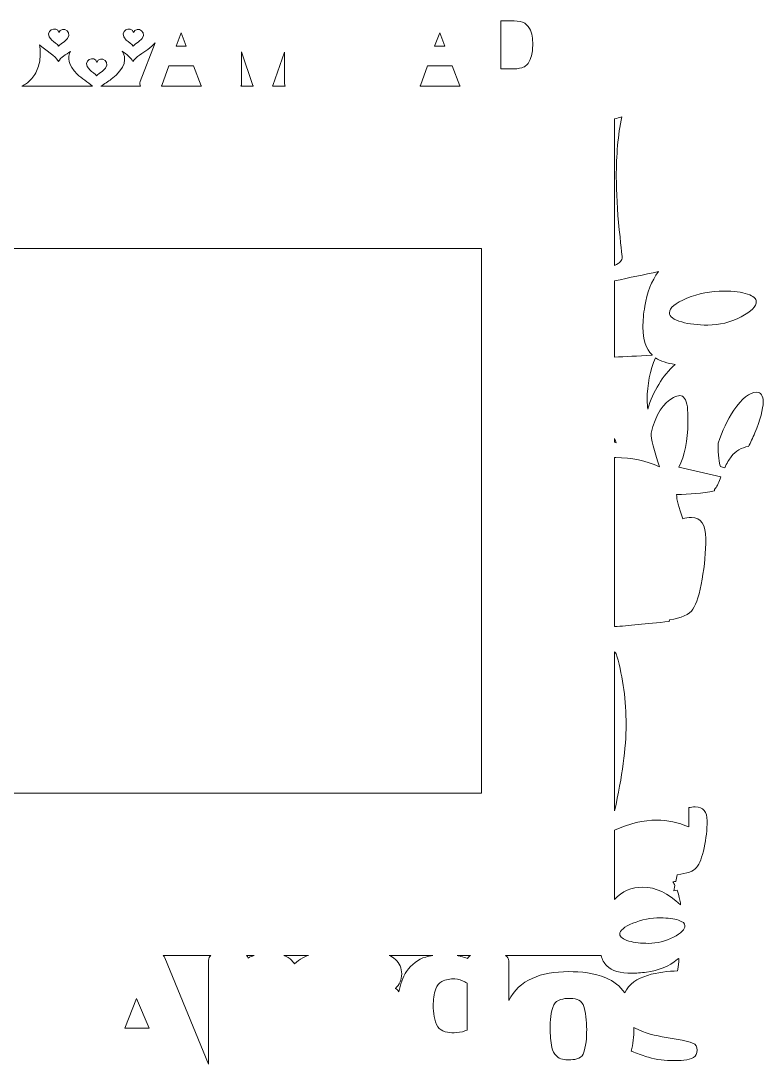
# Model space of a CAD drawing. Header units: millimetres. Extents: x -131 to 131, y -243 to 243.
# Drawn here: x -6.5 to 121.7, y 55.5 to 235.5 of the extents above; entities that cross this region are included whole.
import ezdxf

# ---------------------------------------------------------------- set-up
doc = ezdxf.new("R2010")
doc.units = ezdxf.units.MM
doc.header["$MEASUREMENT"] = 0
doc.layers.add('Camada 1', color=7, linetype='Continuous')

msp = doc.modelspace()

# ---------------------------------------------------------------- linework, layer by layer
at = {"layer": 'Camada 1', "color": 250, "lineweight": 9}
for points, knots in [([(1.0004, 231.9164), (3.1539, 233.546), (0.5357, 234.8939), (0.1055, 233.5119), (0.1055, 233.5119), (-0.1732, 234.8947), (-2.7379, 233.8386), (-1.1244, 232.2298), (-1.1244, 232.2298), (-0.7653, 231.8718), (-0.1065, 231.5398), (0.0667, 231.1695), (0.0667, 231.1695), (0.2398, 231.4707), (0.6981, 231.6876), (1.0004, 231.9164)], [0, 0, 0, 0, 0.2, 0.2, 0.2, 0.2, 0.4, 0.4, 0.4, 0.4, 0.6, 0.6, 0.6, 0.6, 1, 1, 1, 1]), ([(13.8768, 231.9164), (16.0303, 233.546), (13.4121, 234.8939), (12.9819, 233.5119), (12.9819, 233.5119), (12.7032, 234.8947), (10.1385, 233.8386), (11.752, 232.2298), (11.752, 232.2298), (12.1111, 231.8718), (12.7699, 231.5398), (12.9431, 231.1695), (12.9431, 231.1695), (13.1162, 231.4707), (13.5745, 231.6876), (13.8768, 231.9164)], [0, 0, 0, 0, 0.2, 0.2, 0.2, 0.2, 0.4, 0.4, 0.4, 0.4, 0.6, 0.6, 0.6, 0.6, 1, 1, 1, 1]), ([(76.4222, 227.263), (76.4222, 227.263), (78.297, 227.263), (78.297, 227.263), (78.297, 227.263), (78.8404, 227.263), (79.5453, 227.2885), (80.0652, 227.4598), (80.0652, 227.4598), (80.3549, 227.5553), (80.6594, 227.6967), (80.8772, 227.9155), (80.8772, 227.9155), (81.2322, 228.272), (81.4642, 228.7556), (81.6193, 229.2284), (81.6193, 229.2284), (81.8548, 229.9451), (81.9223, 230.7542), (81.9223, 231.5051), (81.9223, 231.5051), (81.9223, 232.3589), (81.8308, 233.4823), (81.3765, 234.2307), (81.3765, 234.2307), (81.0912, 234.7007), (80.7093, 235.1367), (80.1856, 235.3404), (80.1856, 235.3404), (79.6892, 235.5328), (78.7773, 235.5484), (78.25, 235.5484), (78.25, 235.5484), (78.25, 235.5484), (76.4222, 235.5484), (76.4222, 235.5484), (76.4222, 235.5484), (76.4222, 235.5484), (76.4222, 227.263), (76.4222, 227.263)], [0, 0, 0, 0, 0.09090909, 0.09090909, 0.09090909, 0.09090909, 0.18181818, 0.18181818, 0.18181818, 0.18181818, 0.27272727, 0.27272727, 0.27272727, 0.27272727, 0.36363636, 0.36363636, 0.36363636, 0.36363636, 0.45454545, 0.45454545, 0.45454545, 0.45454545, 0.54545455, 0.54545455, 0.54545455, 0.54545455, 0.63636364, 0.63636364, 0.63636364, 0.63636364, 0.72727273, 0.72727273, 0.72727273, 0.72727273, 0.81818182, 0.81818182, 0.81818182, 0.81818182, 1, 1, 1, 1]), ([(20.3441, 231.1883), (20.3441, 231.1883), (22.0799, 231.1883), (22.0799, 231.1883), (22.0799, 231.1883), (22.0799, 231.1883), (21.2091, 233.5037), (21.2091, 233.5037), (21.2091, 233.5037), (21.2091, 233.5037), (20.3441, 231.1883), (20.3441, 231.1883)], [0, 0, 0, 0, 0.25, 0.25, 0.25, 0.25, 0.5, 0.5, 0.5, 0.5, 1, 1, 1, 1]), ([(64.9937, 231.1883), (64.9937, 231.1883), (66.7295, 231.1883), (66.7295, 231.1883), (66.7295, 231.1883), (66.7295, 231.1883), (65.8586, 233.5037), (65.8586, 233.5037), (65.8586, 233.5037), (65.8586, 233.5037), (64.9937, 231.1883), (64.9937, 231.1883)], [0, 0, 0, 0, 0.25, 0.25, 0.25, 0.25, 0.5, 0.5, 0.5, 0.5, 1, 1, 1, 1]), ([(-3.2284, 231.4329), (-3.1413, 230.941), (-3.1035, 230.4401), (-3.1035, 229.94), (-3.1035, 229.94), (-3.1035, 229.0829), (-3.2273, 228.2336), (-3.5127, 227.4239), (-3.5127, 227.4239), (-3.7868, 226.6456), (-4.2082, 225.9431), (-4.7806, 225.3483), (-4.7806, 225.3483), (-5.2146, 224.8974), (-5.7191, 224.5371), (-6.2707, 224.2567), (-6.2707, 224.2567), (-6.2707, 224.2567), (5.9036, 224.2567), (5.9036, 224.2567), (5.9036, 224.2567), (5.1413, 224.9575), (4.0041, 225.6297), (3.293, 226.3389), (3.293, 226.3389), (1.7036, 227.9236), (1.5836, 229.3138), (2.1209, 230.273), (2.1209, 230.273), (1.3401, 229.7559), (0.4134, 229.229), (0.0201, 228.5448), (0.0201, 228.5448), (-0.4519, 229.5535), (-2.2296, 230.4593), (-3.2284, 231.4329)], [0, 0, 0, 0, 0.1, 0.1, 0.1, 0.1, 0.2, 0.2, 0.2, 0.2, 0.3, 0.3, 0.3, 0.3, 0.4, 0.4, 0.4, 0.4, 0.5, 0.5, 0.5, 0.5, 0.6, 0.6, 0.6, 0.6, 0.7, 0.7, 0.7, 0.7, 0.8, 0.8, 0.8, 0.8, 1, 1, 1, 1]), ([(11.0311, 230.3274), (11.8345, 229.2199), (11.729, 227.4198), (9.1573, 225.4738), (9.1573, 225.4738), (8.6332, 225.0772), (7.9392, 224.6934), (7.3771, 224.2567), (7.3771, 224.2567), (7.3771, 224.2567), (14.2164, 224.2567), (14.2164, 224.2567), (14.2164, 224.2567), (14.0809, 224.5077), (14.0635, 224.79), (14.169, 225.0642), (14.169, 225.0642), (14.169, 225.0642), (16.7368, 231.7584), (16.7368, 231.7584), (16.7368, 231.7584), (16.4063, 231.3831), (15.9908, 230.9977), (15.4734, 230.6062), (15.4734, 230.6062), (14.6391, 229.9749), (13.3743, 229.3759), (12.8965, 228.5448), (12.8965, 228.5448), (12.6065, 229.1646), (11.8235, 229.7456), (11.0311, 230.3274)], [0, 0, 0, 0, 0.11111111, 0.11111111, 0.11111111, 0.11111111, 0.22222222, 0.22222222, 0.22222222, 0.22222222, 0.33333333, 0.33333333, 0.33333333, 0.33333333, 0.44444444, 0.44444444, 0.44444444, 0.44444444, 0.55555556, 0.55555556, 0.55555556, 0.55555556, 0.66666667, 0.66666667, 0.66666667, 0.66666667, 0.77777778, 0.77777778, 0.77777778, 0.77777778, 1, 1, 1, 1]), ([(7.5607, 226.784), (9.7142, 228.4136), (7.096, 229.7615), (6.6658, 228.3795), (6.6658, 228.3795), (6.3871, 229.7623), (3.8224, 228.7062), (5.4359, 227.0974), (5.4359, 227.0974), (5.795, 226.7394), (6.4538, 226.4074), (6.627, 226.0371), (6.627, 226.0371), (6.8001, 226.3383), (7.2584, 226.5552), (7.5607, 226.784)], [0, 0, 0, 0, 0.2, 0.2, 0.2, 0.2, 0.4, 0.4, 0.4, 0.4, 0.6, 0.6, 0.6, 0.6, 1, 1, 1, 1]), ([(31.5469, 224.2567), (31.5469, 224.2567), (33.6784, 224.2567), (33.6784, 224.2567), (33.6784, 224.2567), (33.655, 224.3019), (33.6346, 224.3496), (33.6177, 224.3994), (33.6177, 224.3994), (33.6177, 224.3994), (31.6605, 230.1757), (31.6605, 230.1757), (31.6605, 230.1757), (31.6605, 230.1757), (31.6605, 224.7137), (31.6605, 224.7137), (31.6605, 224.7137), (31.6605, 224.5488), (31.6193, 224.3933), (31.5469, 224.2567)], [0, 0, 0, 0, 0.16666667, 0.16666667, 0.16666667, 0.16666667, 0.33333333, 0.33333333, 0.33333333, 0.33333333, 0.5, 0.5, 0.5, 0.5, 0.66666667, 0.66666667, 0.66666667, 0.66666667, 1, 1, 1, 1]), ([(37.006, 224.2567), (37.006, 224.2567), (39.181, 224.2567), (39.181, 224.2567), (39.181, 224.2567), (39.1086, 224.3933), (39.0674, 224.5488), (39.0674, 224.7137), (39.0674, 224.7137), (39.0674, 224.7137), (39.0674, 230.1325), (39.0674, 230.1325), (39.0674, 230.1325), (39.0674, 230.1325), (37.0638, 224.3911), (37.0638, 224.3911), (37.0638, 224.3911), (37.0475, 224.3443), (37.0281, 224.2994), (37.006, 224.2567)], [0, 0, 0, 0, 0.16666667, 0.16666667, 0.16666667, 0.16666667, 0.33333333, 0.33333333, 0.33333333, 0.33333333, 0.5, 0.5, 0.5, 0.5, 0.66666667, 0.66666667, 0.66666667, 0.66666667, 1, 1, 1, 1]), ([(17.8275, 224.2567), (17.8275, 224.2567), (24.731, 224.2567), (24.731, 224.2567), (24.731, 224.2567), (24.7131, 224.2913), (24.6969, 224.3273), (24.6827, 224.3647), (24.6827, 224.3647), (24.6827, 224.3647), (23.3747, 227.7907), (23.3747, 227.7907), (23.3747, 227.7907), (23.3747, 227.7907), (19.1023, 227.7907), (19.1023, 227.7907), (19.1023, 227.7907), (19.1023, 227.7907), (17.8828, 224.3838), (17.8828, 224.3838), (17.8828, 224.3838), (17.867, 224.3396), (17.8485, 224.2972), (17.8275, 224.2567)], [0, 0, 0, 0, 0.14285714, 0.14285714, 0.14285714, 0.14285714, 0.28571429, 0.28571429, 0.28571429, 0.28571429, 0.42857143, 0.42857143, 0.42857143, 0.42857143, 0.57142857, 0.57142857, 0.57142857, 0.57142857, 0.71428571, 0.71428571, 0.71428571, 0.71428571, 1, 1, 1, 1]), ([(62.4771, 224.2567), (62.4771, 224.2567), (69.3805, 224.2567), (69.3805, 224.2567), (69.3805, 224.2567), (69.3626, 224.2913), (69.3464, 224.3273), (69.3322, 224.3647), (69.3322, 224.3647), (69.3322, 224.3647), (68.0242, 227.7907), (68.0242, 227.7907), (68.0242, 227.7907), (68.0242, 227.7907), (63.7518, 227.7907), (63.7518, 227.7907), (63.7518, 227.7907), (63.7518, 227.7907), (62.5325, 224.3838), (62.5325, 224.3838), (62.5325, 224.3838), (62.5167, 224.3396), (62.4981, 224.2972), (62.4771, 224.2567)], [0, 0, 0, 0, 0.14285714, 0.14285714, 0.14285714, 0.14285714, 0.28571429, 0.28571429, 0.28571429, 0.28571429, 0.42857143, 0.42857143, 0.42857143, 0.42857143, 0.57142857, 0.57142857, 0.57142857, 0.57142857, 0.71428571, 0.71428571, 0.71428571, 0.71428571, 1, 1, 1, 1]), ([(96.0696, 218.6496), (96.0696, 218.6496), (96.0696, 193.3501), (96.0696, 193.3501), (96.0696, 193.3501), (96.9548, 193.7162), (97.3975, 194.2105), (97.3975, 194.8353), (97.3975, 194.8353), (97.3975, 194.5), (97.2236, 196.0459), (96.8759, 199.4731), (96.8759, 199.4731), (96.5283, 202.9003), (96.3544, 205.9487), (96.3544, 208.6122), (96.3544, 208.6122), (96.3544, 212.356), (96.6649, 215.8142), (97.2857, 218.9868), (97.2857, 218.9868), (96.8693, 218.8365), (96.4639, 218.7241), (96.0696, 218.6496)], [0, 0, 0, 0, 0.14285714, 0.14285714, 0.14285714, 0.14285714, 0.28571429, 0.28571429, 0.28571429, 0.28571429, 0.42857143, 0.42857143, 0.42857143, 0.42857143, 0.57142857, 0.57142857, 0.57142857, 0.57142857, 0.71428571, 0.71428571, 0.71428571, 0.71428571, 1, 1, 1, 1]), ([(73.0696, 196.2567), (73.0696, 196.2567), (73.0696, 102.2567), (73.0696, 102.2567), (73.0696, 102.2567), (73.0696, 102.2567), (-70.9304, 102.2567), (-70.9304, 102.2567), (-70.9304, 102.2567), (-70.9304, 102.2567), (-70.9304, 196.2567), (-70.9304, 196.2567), (-70.9304, 196.2567), (-70.9304, 196.2567), (73.0696, 196.2567), (73.0696, 196.2567)], [0, 0, 0, 0, 0.2, 0.2, 0.2, 0.2, 0.4, 0.4, 0.4, 0.4, 0.6, 0.6, 0.6, 0.6, 1, 1, 1, 1]), ([(96.0696, 190.6783), (96.0696, 190.6783), (96.0696, 177.5215), (96.0696, 177.5215), (96.0696, 177.5215), (97.8413, 177.6073), (100.0097, 177.7186), (102.5757, 177.8555), (102.5757, 177.8555), (102.5757, 177.8555), (102.5344, 177.8953), (102.5344, 177.8953), (102.5344, 177.8953), (101.4793, 178.9262), (100.9517, 180.509), (100.9517, 182.6436), (100.9517, 182.6436), (100.9517, 183.7534), (101.0608, 184.9784), (101.2731, 186.3186), (101.2731, 186.3186), (101.6586, 188.664), (102.4414, 190.6452), (103.6255, 192.2667), (103.6255, 192.2667), (101.1595, 191.7632), (98.6411, 191.2337), (96.0696, 190.6783)], [0, 0, 0, 0, 0.125, 0.125, 0.125, 0.125, 0.25, 0.25, 0.25, 0.25, 0.375, 0.375, 0.375, 0.375, 0.5, 0.5, 0.5, 0.5, 0.625, 0.625, 0.625, 0.625, 0.75, 0.75, 0.75, 0.75, 1, 1, 1, 1]), ([(120.5272, 187.1251), (120.5272, 187.6285), (120.0299, 188.0408), (119.0354, 188.3744), (119.0354, 188.3744), (117.9802, 188.7322), (116.6097, 188.908), (114.9177, 188.908), (114.9177, 188.908), (112.6982, 188.908), (110.5696, 188.4957), (108.5199, 187.6649), (108.5199, 187.6649), (106.5308, 186.8401), (105.5363, 186.0154), (105.5363, 185.1846), (105.5363, 185.1846), (105.5363, 184.5236), (106.2397, 183.9899), (107.6527, 183.5836), (107.6527, 183.5836), (108.9201, 183.2258), (110.418, 183.0499), (112.1585, 183.0499), (112.1585, 183.0499), (114.1415, 183.0499), (116.0517, 183.523), (117.9013, 184.475), (117.9013, 184.475), (119.6539, 185.3908), (120.5272, 186.2701), (120.5272, 187.1251)], [0, 0, 0, 0, 0.11111111, 0.11111111, 0.11111111, 0.11111111, 0.22222222, 0.22222222, 0.22222222, 0.22222222, 0.33333333, 0.33333333, 0.33333333, 0.33333333, 0.44444444, 0.44444444, 0.44444444, 0.44444444, 0.55555556, 0.55555556, 0.55555556, 0.55555556, 0.66666667, 0.66666667, 0.66666667, 0.66666667, 0.77777778, 0.77777778, 0.77777778, 0.77777778, 1, 1, 1, 1]), ([(103.1399, 177.3993), (102.1741, 175.2121), (101.6911, 172.7881), (101.6911, 170.1274), (101.6911, 170.1274), (101.6911, 169.5073), (101.724, 168.9804), (101.7899, 168.5524), (101.7899, 168.5524), (102.7311, 171.66), (104.3082, 174.2337), (106.5211, 176.2736), (106.5211, 176.2736), (105.1157, 176.4408), (103.989, 176.8164), (103.1399, 177.3993)], [0, 0, 0, 0, 0.2, 0.2, 0.2, 0.2, 0.4, 0.4, 0.4, 0.4, 0.6, 0.6, 0.6, 0.6, 1, 1, 1, 1]), ([(115.082, 158.4348), (115.4395, 159.195), (115.8102, 159.8285), (116.1929, 160.3341), (116.1929, 160.3341), (116.953, 161.3422), (117.9474, 161.9299), (119.1798, 162.0932), (119.1798, 162.0932), (119.5391, 162.7724), (119.9074, 163.5592), (120.2837, 164.453), (120.2837, 164.453), (121.2331, 166.725), (121.7106, 168.5085), (121.7106, 169.8036), (121.7106, 169.8036), (121.7106, 170.8957), (121.3374, 171.4445), (120.5856, 171.4445), (120.5856, 171.4445), (119.3618, 171.4445), (118.0612, 170.4182), (116.6728, 168.3603), (116.6728, 168.3603), (115.5478, 166.6865), (114.6368, 164.7987), (113.9398, 162.6859), (113.9398, 162.6859), (113.9398, 160.5567), (114.077, 159.2176), (114.3569, 158.6689), (114.3569, 158.6689), (114.5452, 158.5959), (114.7871, 158.5179), (115.082, 158.4348)], [0, 0, 0, 0, 0.1, 0.1, 0.1, 0.1, 0.2, 0.2, 0.2, 0.2, 0.3, 0.3, 0.3, 0.3, 0.4, 0.4, 0.4, 0.4, 0.5, 0.5, 0.5, 0.5, 0.6, 0.6, 0.6, 0.6, 0.7, 0.7, 0.7, 0.7, 0.8, 0.8, 0.8, 0.8, 1, 1, 1, 1]), ([(96.0696, 160.1821), (96.0696, 160.1821), (96.0696, 131.0117), (96.0696, 131.0117), (96.0696, 131.0117), (98.328, 131.1722), (101.4643, 131.4686), (105.4774, 131.9011), (105.4774, 131.9011), (105.4774, 131.9011), (105.5178, 132.1606), (105.5178, 132.1606), (105.5178, 132.1606), (107.6012, 132.4676), (108.9521, 133.0898), (109.5846, 134.0185), (109.5846, 134.0185), (110.2168, 134.9476), (110.7494, 136.6647), (111.1755, 139.1857), (111.1755, 139.1857), (111.5946, 141.5831), (111.8007, 143.9139), (111.8007, 146.1944), (111.8007, 146.1944), (111.8007, 148.6169), (110.9757, 149.8273), (109.3251, 149.8273), (109.3251, 149.8273), (108.8057, 149.8273), (108.3067, 149.7529), (107.8407, 149.612), (107.8407, 149.612), (107.1287, 151.5693), (106.7687, 152.9707), (106.7687, 153.8084), (106.7687, 153.8084), (109.0089, 153.8295), (111.1869, 154.035), (113.3025, 154.425), (113.3025, 154.425), (113.2996, 154.4929), (113.2992, 154.568), (113.3013, 154.6499), (113.3013, 154.6499), (113.69, 155.0939), (114.0165, 155.7102), (114.294, 156.4934), (114.294, 156.4934), (114.3355, 156.6105), (114.3773, 156.7256), (114.4191, 156.8388), (114.4191, 156.8388), (114.4191, 156.8388), (107.1569, 158.5042), (107.1569, 158.5042), (107.1569, 158.5042), (108.1886, 160.5183), (108.7045, 163.0975), (108.7045, 166.2365), (108.7045, 166.2365), (108.7045, 167.6634), (108.677, 168.5634), (108.6222, 168.942), (108.6222, 168.942), (108.4411, 170.2371), (107.9966, 170.8847), (107.2886, 170.8847), (107.2886, 170.8847), (107.0197, 170.8847), (106.674, 170.7749), (106.2459, 170.5609), (106.2459, 170.5609), (104.4624, 169.6719), (103.1673, 167.6195), (102.3496, 164.4091), (102.3496, 164.4091), (102.3716, 163.3884), (102.8545, 161.4567), (103.7984, 158.603), (103.7984, 158.603), (101.488, 159.6567), (98.9801, 160.1835), (96.2746, 160.1835), (96.2746, 160.1835), (96.2054, 160.1835), (96.1371, 160.183), (96.0696, 160.1821)], [0, 0, 0, 0, 0.04347826, 0.04347826, 0.04347826, 0.04347826, 0.08695652, 0.08695652, 0.08695652, 0.08695652, 0.13043478, 0.13043478, 0.13043478, 0.13043478, 0.17391304, 0.17391304, 0.17391304, 0.17391304, 0.2173913, 0.2173913, 0.2173913, 0.2173913, 0.26086957, 0.26086957, 0.26086957, 0.26086957, 0.30434783, 0.30434783, 0.30434783, 0.30434783, 0.34782609, 0.34782609, 0.34782609, 0.34782609, 0.39130435, 0.39130435, 0.39130435, 0.39130435, 0.43478261, 0.43478261, 0.43478261, 0.43478261, 0.47826087, 0.47826087, 0.47826087, 0.47826087, 0.52173913, 0.52173913, 0.52173913, 0.52173913, 0.56521739, 0.56521739, 0.56521739, 0.56521739, 0.60869565, 0.60869565, 0.60869565, 0.60869565, 0.65217391, 0.65217391, 0.65217391, 0.65217391, 0.69565217, 0.69565217, 0.69565217, 0.69565217, 0.73913043, 0.73913043, 0.73913043, 0.73913043, 0.7826087, 0.7826087, 0.7826087, 0.7826087, 0.82608696, 0.82608696, 0.82608696, 0.82608696, 0.86956522, 0.86956522, 0.86956522, 0.86956522, 0.91304348, 0.91304348, 0.91304348, 0.91304348, 1, 1, 1, 1]), ([(96.0696, 163.463), (96.0696, 163.463), (96.0696, 162.8356), (96.0696, 162.8356), (96.0696, 162.8356), (96.1656, 162.7976), (96.2614, 162.7568), (96.3569, 162.7134), (96.3569, 162.7134), (96.2601, 162.9452), (96.1643, 163.1952), (96.0696, 163.463)], [0, 0, 0, 0, 0.25, 0.25, 0.25, 0.25, 0.5, 0.5, 0.5, 0.5, 1, 1, 1, 1]), ([(96.0696, 126.6452), (96.0696, 126.6452), (96.0696, 99.2236), (96.0696, 99.2236), (96.0696, 99.2236), (97.3888, 105.1351), (98.0485, 110.0907), (98.0485, 114.09), (98.0485, 114.09), (98.0485, 118.198), (97.5235, 122.1499), (96.4734, 125.9315), (96.4734, 125.9315), (96.3933, 126.2102), (96.2584, 126.4477), (96.0696, 126.6452)], [0, 0, 0, 0, 0.2, 0.2, 0.2, 0.2, 0.4, 0.4, 0.4, 0.4, 0.6, 0.6, 0.6, 0.6, 1, 1, 1, 1]), ([(96.0696, 95.8593), (96.0696, 95.8593), (96.0696, 83.9351), (96.0696, 83.9351), (96.0696, 83.9351), (97.3582, 85.341), (98.9837, 86.0439), (100.9504, 86.0439), (100.9504, 86.0439), (103.1717, 86.0439), (105.3384, 85.0197), (107.4458, 82.976), (107.4458, 82.976), (107.4458, 83.4221), (107.3229, 84.0502), (107.0726, 84.8604), (107.0726, 84.8604), (106.9971, 85.0955), (106.9189, 85.3187), (106.8382, 85.5302), (106.8382, 85.5302), (106.6642, 85.4995), (106.4887, 85.4683), (106.3115, 85.4363), (106.3115, 85.4363), (106.3115, 85.4363), (106.4912, 86.3334), (106.4912, 86.3334), (106.4912, 86.3334), (106.3765, 86.567), (106.2578, 86.7801), (106.1349, 86.9725), (106.1349, 86.9725), (106.3034, 86.9981), (106.4696, 87.0236), (106.6341, 87.0492), (106.6341, 87.0492), (106.7067, 87.4149), (106.7823, 87.7994), (106.8602, 88.2026), (106.8602, 88.2026), (108.5779, 88.4052), (109.692, 88.8169), (110.2134, 89.4317), (110.2134, 89.4317), (110.7346, 90.046), (111.1737, 91.1822), (111.5252, 92.8505), (111.5252, 92.8505), (111.8708, 94.4364), (112.0407, 95.9784), (112.0407, 97.4876), (112.0407, 97.4876), (112.0407, 99.0902), (111.3603, 99.8915), (109.9994, 99.8915), (109.9994, 99.8915), (109.6032, 99.8915), (109.2208, 99.8491), (108.8613, 99.7686), (108.8613, 99.7686), (108.8613, 99.7686), (108.8613, 96.4306), (108.8613, 96.4306), (108.8613, 96.4306), (107.0166, 97.2252), (105.1861, 97.6225), (103.3697, 97.6225), (103.3697, 97.6225), (101.0547, 97.6225), (98.6233, 97.0348), (96.0696, 95.8593)], [0, 0, 0, 0, 0.05263158, 0.05263158, 0.05263158, 0.05263158, 0.10526316, 0.10526316, 0.10526316, 0.10526316, 0.15789474, 0.15789474, 0.15789474, 0.15789474, 0.21052632, 0.21052632, 0.21052632, 0.21052632, 0.26315789, 0.26315789, 0.26315789, 0.26315789, 0.31578947, 0.31578947, 0.31578947, 0.31578947, 0.36842105, 0.36842105, 0.36842105, 0.36842105, 0.42105263, 0.42105263, 0.42105263, 0.42105263, 0.47368421, 0.47368421, 0.47368421, 0.47368421, 0.52631579, 0.52631579, 0.52631579, 0.52631579, 0.57894737, 0.57894737, 0.57894737, 0.57894737, 0.63157895, 0.63157895, 0.63157895, 0.63157895, 0.68421053, 0.68421053, 0.68421053, 0.68421053, 0.73684211, 0.73684211, 0.73684211, 0.73684211, 0.78947368, 0.78947368, 0.78947368, 0.78947368, 0.84210526, 0.84210526, 0.84210526, 0.84210526, 0.89473684, 0.89473684, 0.89473684, 0.89473684, 1, 1, 1, 1]), ([(108.2105, 79.4074), (108.2105, 79.7852), (107.8373, 80.0947), (107.0908, 80.3451), (107.0908, 80.3451), (106.2988, 80.6136), (105.2701, 80.7456), (104.0001, 80.7456), (104.0001, 80.7456), (102.3342, 80.7456), (100.7365, 80.4361), (99.198, 79.8125), (99.198, 79.8125), (97.705, 79.1935), (96.9585, 78.5744), (96.9585, 77.9508), (96.9585, 77.9508), (96.9585, 77.4547), (97.4865, 77.0541), (98.5471, 76.7491), (98.5471, 76.7491), (99.4984, 76.4806), (100.6227, 76.3486), (101.9291, 76.3486), (101.9291, 76.3486), (103.4175, 76.3486), (104.8513, 76.7036), (106.2396, 77.4183), (106.2396, 77.4183), (107.5551, 78.1056), (108.2105, 78.7656), (108.2105, 79.4074)], [0, 0, 0, 0, 0.11111111, 0.11111111, 0.11111111, 0.11111111, 0.22222222, 0.22222222, 0.22222222, 0.22222222, 0.33333333, 0.33333333, 0.33333333, 0.33333333, 0.44444444, 0.44444444, 0.44444444, 0.44444444, 0.55555556, 0.55555556, 0.55555556, 0.55555556, 0.66666667, 0.66666667, 0.66666667, 0.66666667, 0.77777778, 0.77777778, 0.77777778, 0.77777778, 1, 1, 1, 1]), ([(26.3254, 74.2567), (26.3254, 74.2567), (18.1015, 74.2567), (18.1015, 74.2567), (18.1015, 74.2567), (18.2244, 74.1507), (18.3248, 74.0108), (18.394, 73.8433), (18.394, 73.8433), (18.394, 73.8433), (25.9639, 55.5062), (25.9639, 55.5062), (25.9639, 55.5062), (25.9639, 55.5062), (25.9639, 73.4036), (25.9639, 73.4036), (25.9639, 73.4036), (25.9639, 73.746), (26.1047, 74.0528), (26.3254, 74.2567)], [0, 0, 0, 0, 0.16666667, 0.16666667, 0.16666667, 0.16666667, 0.33333333, 0.33333333, 0.33333333, 0.33333333, 0.5, 0.5, 0.5, 0.5, 0.66666667, 0.66666667, 0.66666667, 0.66666667, 1, 1, 1, 1]), ([(33.828, 74.2567), (33.828, 74.2567), (32.504, 74.2567), (32.504, 74.2567), (32.504, 74.2567), (32.6297, 74.1406), (32.7294, 73.9911), (32.792, 73.8207), (32.792, 73.8207), (33.1246, 73.9985), (33.4715, 74.1422), (33.828, 74.2567)], [0, 0, 0, 0, 0.25, 0.25, 0.25, 0.25, 0.5, 0.5, 0.5, 0.5, 1, 1, 1, 1]), ([(43.1974, 74.2567), (43.1974, 74.2567), (38.9657, 74.2567), (38.9657, 74.2567), (38.9657, 74.2567), (39.4713, 74.0643), (39.9389, 73.782), (40.3206, 73.3733), (40.3206, 73.3733), (40.4804, 73.2023), (40.6475, 73.0144), (40.8079, 72.813), (40.8079, 72.813), (41.2282, 73.2347), (41.7224, 73.5737), (42.225, 73.8494), (42.225, 73.8494), (42.5346, 74.0192), (42.8615, 74.1527), (43.1974, 74.2567)], [0, 0, 0, 0, 0.16666667, 0.16666667, 0.16666667, 0.16666667, 0.33333333, 0.33333333, 0.33333333, 0.33333333, 0.5, 0.5, 0.5, 0.5, 0.66666667, 0.66666667, 0.66666667, 0.66666667, 1, 1, 1, 1]), ([(64.6832, 74.2567), (64.6832, 74.2567), (57.1264, 74.2567), (57.1264, 74.2567), (57.1264, 74.2567), (57.5243, 74.1035), (57.898, 73.878), (58.2303, 73.5619), (58.2303, 73.5619), (58.9108, 72.9144), (59.3031, 72.0706), (59.3031, 71.0803), (59.3031, 71.0803), (59.3031, 70.0766), (58.9118, 69.2246), (58.2209, 68.5684), (58.2209, 68.5684), (58.2097, 68.5577), (58.1984, 68.5472), (58.1871, 68.5367), (58.1871, 68.5367), (58.4669, 68.4579), (58.6999, 68.2498), (58.8289, 67.9747), (58.8289, 67.9747), (59.0386, 69.2525), (59.4347, 70.5087), (60.1565, 71.5077), (60.1565, 71.5077), (61.0037, 72.6803), (62.0945, 73.6144), (63.4659, 73.9928), (63.4659, 73.9928), (63.8657, 74.1031), (64.2726, 74.1899), (64.6832, 74.2567)], [0, 0, 0, 0, 0.1, 0.1, 0.1, 0.1, 0.2, 0.2, 0.2, 0.2, 0.3, 0.3, 0.3, 0.3, 0.4, 0.4, 0.4, 0.4, 0.5, 0.5, 0.5, 0.5, 0.6, 0.6, 0.6, 0.6, 0.7, 0.7, 0.7, 0.7, 0.8, 0.8, 0.8, 0.8, 1, 1, 1, 1]), ([(71.1795, 74.2567), (71.1795, 74.2567), (68.905, 74.2567), (68.905, 74.2567), (68.905, 74.2567), (69.1144, 74.2143), (69.3226, 74.1643), (69.5292, 74.1063), (69.5292, 74.1063), (69.9186, 73.997), (70.3088, 73.8761), (70.6914, 73.7355), (70.6914, 73.7355), (70.7899, 73.9644), (70.9639, 74.15), (71.1795, 74.2567)], [0, 0, 0, 0, 0.2, 0.2, 0.2, 0.2, 0.4, 0.4, 0.4, 0.4, 0.6, 0.6, 0.6, 0.6, 1, 1, 1, 1]), ([(106.9187, 71.5933), (107.088, 72.5029), (107.1727, 73.1413), (107.1727, 73.5083), (107.1727, 73.5083), (107.1727, 73.6585), (107.1454, 73.7313), (107.0908, 73.7222), (107.0908, 73.7222), (107.0589, 73.7131), (106.9998, 73.6767), (106.9178, 73.613), (106.9178, 73.613), (105.4248, 72.3885), (103.6451, 71.642), (101.574, 71.3735), (101.574, 71.3735), (100.5863, 71.2506), (99.7488, 71.1869), (99.066, 71.1869), (99.066, 71.1869), (97.0359, 71.1869), (95.5839, 71.6193), (94.7054, 72.4796), (94.7054, 72.4796), (94.2434, 72.931), (93.9162, 73.5234), (93.7237, 74.2567), (93.7237, 74.2567), (93.7237, 74.2567), (77.2067, 74.2567), (77.2067, 74.2567), (77.2067, 74.2567), (77.547, 74.0881), (77.7838, 73.7231), (77.7838, 73.3015), (77.7838, 73.3015), (77.7838, 73.3015), (77.7838, 66.4731), (77.7838, 66.4731), (77.7838, 66.4731), (79.5406, 70.05), (83.3888, 71.4688), (88.1219, 71.4688), (88.1219, 71.4688), (90.2283, 71.4688), (92.5849, 71.252), (94.5438, 70.4004), (94.5438, 70.4004), (95.8674, 69.8249), (97.0004, 68.9811), (97.8173, 67.803), (97.8173, 67.803), (99.2133, 70.898), (103.8315, 71.4852), (106.9187, 71.5933)], [0, 0, 0, 0, 0.06666667, 0.06666667, 0.06666667, 0.06666667, 0.13333333, 0.13333333, 0.13333333, 0.13333333, 0.2, 0.2, 0.2, 0.2, 0.26666667, 0.26666667, 0.26666667, 0.26666667, 0.33333333, 0.33333333, 0.33333333, 0.33333333, 0.4, 0.4, 0.4, 0.4, 0.46666667, 0.46666667, 0.46666667, 0.46666667, 0.53333333, 0.53333333, 0.53333333, 0.53333333, 0.6, 0.6, 0.6, 0.6, 0.66666667, 0.66666667, 0.66666667, 0.66666667, 0.73333333, 0.73333333, 0.73333333, 0.73333333, 0.8, 0.8, 0.8, 0.8, 0.86666667, 0.86666667, 0.86666667, 0.86666667, 1, 1, 1, 1]), ([(68.4828, 70.227), (67.7496, 70.2222), (66.8605, 70.1317), (66.2128, 69.7592), (66.2128, 69.7592), (65.7153, 69.473), (65.394, 69.0473), (65.1904, 68.4918), (65.1904, 68.4918), (64.8745, 67.6296), (64.7794, 66.5356), (64.7469, 65.6166), (64.7469, 65.6166), (64.7485, 64.42), (64.9033, 62.9853), (65.5457, 61.9653), (65.5457, 61.9653), (66.1153, 61.0606), (67.4044, 60.909), (68.3445, 60.9063), (68.3445, 60.9063), (68.9323, 60.9405), (69.6807, 61.0131), (70.2312, 61.2298), (70.2312, 61.2298), (70.3262, 61.2673), (70.4642, 61.3195), (70.6025, 61.3774), (70.6025, 61.3774), (70.6025, 61.3774), (70.6025, 69.4993), (70.6025, 69.4993), (70.6025, 69.4993), (70.4699, 69.5704), (70.3319, 69.6374), (70.229, 69.6899), (70.229, 69.6899), (69.679, 69.9706), (69.0867, 70.1394), (68.4828, 70.227)], [0, 0, 0, 0, 0.09090909, 0.09090909, 0.09090909, 0.09090909, 0.18181818, 0.18181818, 0.18181818, 0.18181818, 0.27272727, 0.27272727, 0.27272727, 0.27272727, 0.36363636, 0.36363636, 0.36363636, 0.36363636, 0.45454545, 0.45454545, 0.45454545, 0.45454545, 0.54545455, 0.54545455, 0.54545455, 0.54545455, 0.63636364, 0.63636364, 0.63636364, 0.63636364, 0.72727273, 0.72727273, 0.72727273, 0.72727273, 0.81818182, 0.81818182, 0.81818182, 0.81818182, 1, 1, 1, 1]), ([(15.6727, 61.7277), (15.6727, 61.7277), (13.5401, 66.8119), (13.5401, 66.8119), (13.5401, 66.8119), (13.5401, 66.8119), (11.5022, 61.7277), (11.5022, 61.7277), (11.5022, 61.7277), (11.5022, 61.7277), (15.6727, 61.7277), (15.6727, 61.7277)], [0, 0, 0, 0, 0.25, 0.25, 0.25, 0.25, 0.5, 0.5, 0.5, 0.5, 1, 1, 1, 1]), ([(84.9142, 61.6351), (84.9674, 60.5795), (85.0325, 59.4336), (85.2197, 58.3951), (85.2197, 58.3951), (85.3286, 57.7917), (85.6405, 57.2968), (86.0607, 56.87), (86.0607, 56.87), (86.577, 56.3455), (87.4915, 56.2501), (88.1758, 56.2501), (88.1758, 56.2501), (88.9887, 56.2501), (90.2398, 56.3554), (90.6231, 57.2501), (90.6231, 57.2501), (91.1475, 58.4742), (91.2432, 60.1825), (91.2432, 61.5025), (91.2432, 61.5025), (91.2432, 62.864), (91.1335, 64.5258), (90.6074, 65.7926), (90.6074, 65.7926), (90.2172, 66.7323), (89.0399, 66.8593), (88.2003, 66.8596), (88.2003, 66.8596), (87.3135, 66.8387), (86.0238, 66.6863), (85.5837, 65.7469), (85.5837, 65.7469), (85.0309, 64.5666), (84.9158, 62.9305), (84.9142, 61.6351)], [0, 0, 0, 0, 0.1, 0.1, 0.1, 0.1, 0.2, 0.2, 0.2, 0.2, 0.3, 0.3, 0.3, 0.3, 0.4, 0.4, 0.4, 0.4, 0.5, 0.5, 0.5, 0.5, 0.6, 0.6, 0.6, 0.6, 0.7, 0.7, 0.7, 0.7, 0.8, 0.8, 0.8, 0.8, 1, 1, 1, 1]), ([(99.4026, 61.8534), (99.4037, 61.7711), (99.4043, 61.6888), (99.4043, 61.6068), (99.4043, 61.6068), (99.4043, 60.2908), (99.2654, 58.9637), (98.8981, 57.7283), (98.8981, 57.7283), (99.0708, 57.7276), (99.2451, 57.6842), (99.4088, 57.597), (99.4088, 57.597), (100.1105, 57.2231), (101.1475, 56.9197), (101.9085, 56.6859), (101.9085, 56.6859), (103.3075, 56.2561), (104.8413, 56.1147), (106.2993, 56.1081), (106.2993, 56.1081), (107.1283, 56.1043), (108.9589, 56.1514), (109.679, 56.6247), (109.679, 56.6247), (110.1311, 56.9219), (110.2698, 57.3866), (110.2903, 57.9076), (110.2903, 57.9076), (110.2869, 58.5233), (110.1141, 58.9004), (109.5199, 59.1208), (109.5199, 59.1208), (108.9485, 59.3326), (108.3283, 59.4855), (107.7342, 59.6179), (107.7342, 59.6179), (106.8181, 59.822), (105.888, 59.9828), (104.9606, 60.1259), (104.9606, 60.1259), (103.2232, 60.3939), (101.1622, 60.8344), (99.6244, 61.7175), (99.6244, 61.7175), (99.5482, 61.7612), (99.4743, 61.8066), (99.4026, 61.8534)], [0, 0, 0, 0, 0.07692308, 0.07692308, 0.07692308, 0.07692308, 0.15384615, 0.15384615, 0.15384615, 0.15384615, 0.23076923, 0.23076923, 0.23076923, 0.23076923, 0.30769231, 0.30769231, 0.30769231, 0.30769231, 0.38461538, 0.38461538, 0.38461538, 0.38461538, 0.46153846, 0.46153846, 0.46153846, 0.46153846, 0.53846154, 0.53846154, 0.53846154, 0.53846154, 0.61538462, 0.61538462, 0.61538462, 0.61538462, 0.69230769, 0.69230769, 0.69230769, 0.69230769, 0.76923077, 0.76923077, 0.76923077, 0.76923077, 0.84615385, 0.84615385, 0.84615385, 0.84615385, 1, 1, 1, 1])]:
    msp.add_open_spline(points, degree=3, knots=knots, dxfattribs=at)

doc.saveas('drawing.dxf')
